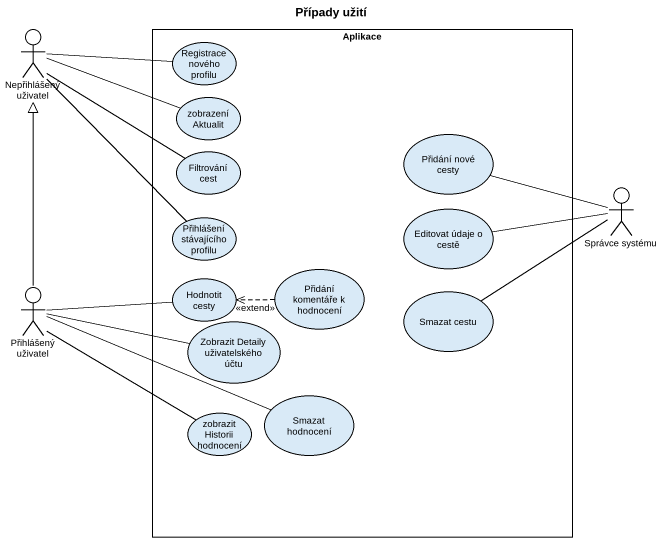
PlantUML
@startuml
title Případy užití
actor "Nepřihlášený uživatel" as Nepřihlášený_uživatel
rectangle Aplikace {
  usecase "Registrace nového profilu" as Registrace_nového_profilu
  usecase "zobrazení Aktualit" as zobrazení_Aktualit
  usecase "Filtrování cest" as Filtrování_cest
  usecase "Přidání nové cesty" as Přidání_nové_cesty
  usecase "Přihlášení stávajícího profilu" as Přihlášení_stávajícího
  usecase "Editovat údaje o cestě" as Editovat_údaje_o_cestě
  usecase "Přidání komentáře k hodnocení" as Přidání_komentáře_k
  usecase "Hodnotit cesty" as Hodnotit_cesty
  usecase "Smazat cestu" as Smazat_cestu
  usecase "Zobrazit Detaily uživatelského účtu" as Zobrazit_Detaily
  usecase "zobrazit Historii hodnocení" as zobrazit_Historii_hodnocení
  usecase "Smazat hodnocení" as Smazat_hodnocení
}
actor "Správce systému" as Správce_systému
actor "Přihlášený uživatel" as Přihlášený_uživatel
Nepřihlášený_uživatel -right- Registrace_nového_profilu
Nepřihlášený_uživatel -right- zobrazení_Aktualit
Nepřihlášený_uživatel -right- Filtrování_cest
Nepřihlášený_uživatel -- Přihlášení_stávajícího
Správce_systému -left- Přidání_nové_cesty
Správce_systému -left- Editovat_údaje_o_cestě
Správce_systému -left- Smazat_cestu
Přidání_komentáře_k .left.> Hodnotit_cesty : <<extend>>
Přihlášený_uživatel -up-|> Nepřihlášený_uživatel
Přihlášený_uživatel -right- Hodnotit_cesty
Přihlášený_uživatel -right- Zobrazit_Detaily
Přihlášený_uživatel -right- zobrazit_Historii_hodnocení
Smazat_hodnocení -left- Přihlášený_uživatel
@enduml
